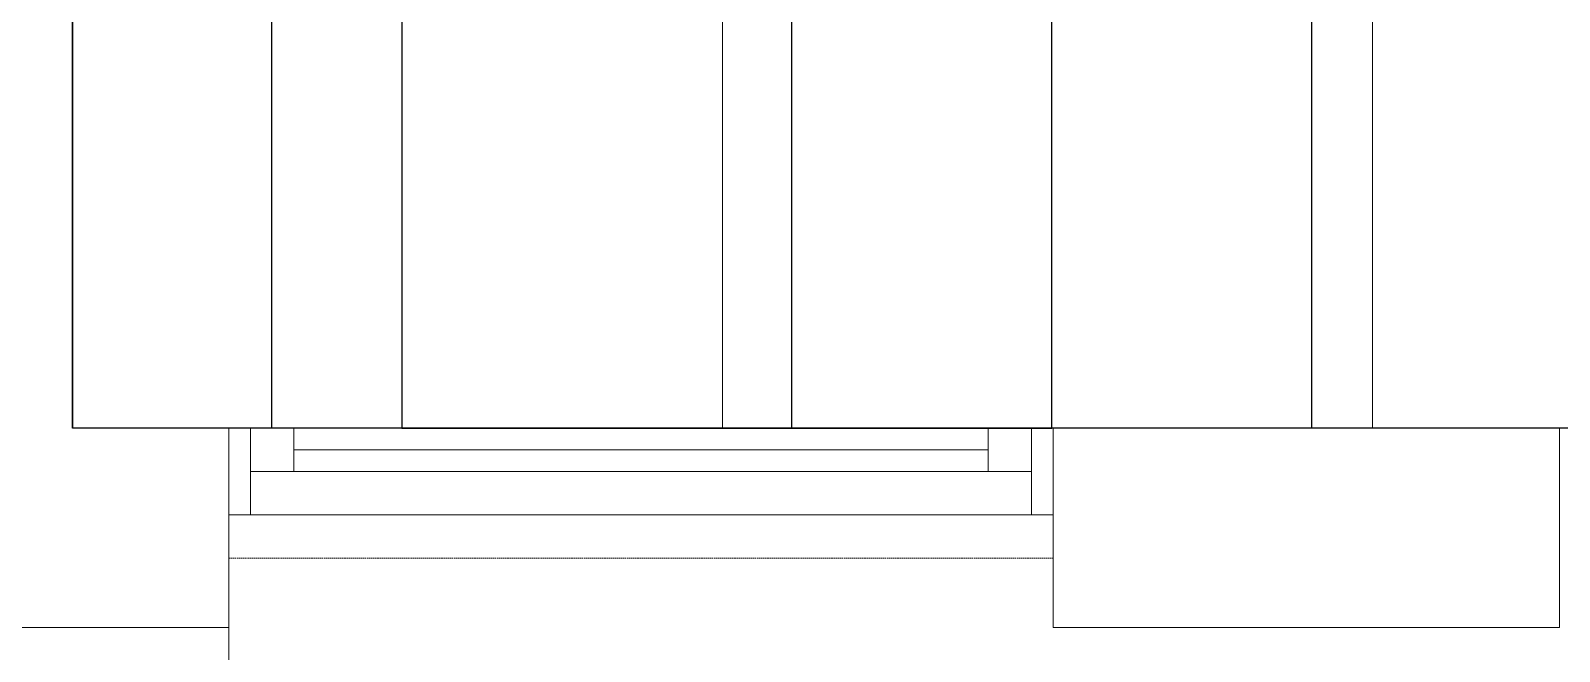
# Model space of a CAD drawing. Extents: x -12260 to 304645, y -29287 to 19916.
# Drawn here: x 34927 to 36692, y -13088 to -12371 of the extents above; entities that cross this region are included whole.
import ezdxf

# ---------------------------------------------------------------- set-up
doc = ezdxf.new("R2010")
doc.units = 0
doc.header["$LTSCALE"] = 0.25
doc.linetypes.add('01-First Floor$0$HIDDEN', pattern=[9.525, 6.35, -3.175])
doc.linetypes.add('DASHDOT', pattern=[25.4, 12.7, -6.35, 0, -6.35])
for name, color, linetype, lineweight in [('01-First Floor$0$Aluminum', 251, 'Continuous', 5), ('01-First Floor$0$LOADING', 253, 'Continuous', 5), ('01-First Floor$0$Proj', 251, 'Continuous', 5), ('01-First Floor$0$Walls', 251, 'Continuous', 5), ('E-LITE-CLNG-CNDT', 6, 'DASHDOT', 35)]:
    doc.layers.add(name, color=color, linetype=linetype, lineweight=lineweight)
doc.layers.add('01-First Floor$0$FALSE CEILING', color=251, linetype='Continuous')
doc.layers.add('01-First Floor$0$X-WHITE glass', color=255, linetype='Continuous')

# ---------------------------------------------------------------- blocks, each defined once
blk = doc.blocks.new('01-First Floor')
at = {"layer": '01-First Floor$0$Aluminum'}
for p, q in [((36107.6, -12830), (35156.2, -12830)), ((35181.2, -12930), (35181.2, -12830)), ((35231.2, -12880), (35231.2, -12830)), ((36032.6, -12880), (36032.6, -12830)), ((36082.6, -12930), (36082.6, -12830)), ((35231.2, -12855), (36032.6, -12855)), ((36082.6, -12880), (35181.2, -12880)), ((36107.6, -12930), (35156.2, -12930))]:
    blk.add_line(p, q, dxfattribs=at)
at = {"layer": '01-First Floor$0$FALSE CEILING', "linetype": 'Continuous'}
for p, q in [((35206, -12830), (35206, -8830)), ((35806, -12830), (35806, -8830)), ((36406, -12830), (36406, -8830))]:
    blk.add_line(p, q, dxfattribs=at)
at = {"layer": '01-First Floor$0$FALSE CEILING'}
blk.add_lwpolyline([(34976, -12830), (34976, -10710), (34976, -10710), (34976, -8830), (38476, -8830), (38476, -12830), (34976, -12830)], dxfattribs=at)
at = {"layer": '01-First Floor$0$FALSE CEILING', "elevation": -0.1}
blk.add_lwpolyline([(35356, -12830), (36106, -12830), (36106, -11330), (35356, -11330)], close=True, dxfattribs=at)
at = {"layer": '01-First Floor$0$LOADING', "elevation": -0.1}
blk.add_lwpolyline([(35726, -12830), (36476, -12830), (36476, -11330), (35726, -11330)], close=True, dxfattribs=at)
at = {"layer": '01-First Floor$0$Proj', "linetype": '01-First Floor$0$HIDDEN'}
blk.add_line((35156.2, -12980), (36107.6, -12980), dxfattribs=at)
at = {"layer": '01-First Floor$0$Proj'}
blk.add_line((35156.2, -13660), (35156.2, -13060), dxfattribs=at)
at = {"layer": '01-First Floor$0$Walls'}
for p, q in [((34976, -12830), (35156.2, -12830)), ((34976, -12830), (35156.2, -12830)), ((35156.2, -13060), (35156.2, -12830)), ((35156.2, -13060), (35156.2, -12830)), ((36107.6, -13060), (36107.6, -12830)), ((36107.6, -12830), (36691.8, -12830)), ((36691.8, -13060), (36691.8, -12830)), ((34099.4, -13060), (35156.2, -13060)), ((34189.8, -13060), (35156.2, -13060)), ((36107.6, -13060), (36691.8, -13060))]:
    blk.add_line(p, q, dxfattribs=at)
at = {"layer": '01-First Floor$0$X-WHITE glass', "color": 253, "lineweight": 30, "ltscale": 6, "true_color": 0x9898cc}
blk.add_line((34976, -12830), (34976, -10610), dxfattribs=at)

msp = doc.modelspace()

# ---------------------------------------------------------------- block references
at = {"layer": 'E-LITE-CLNG-CNDT'}
msp.add_blockref('01-First Floor', (0, 0), dxfattribs=at)

doc.saveas('drawing.dxf')
